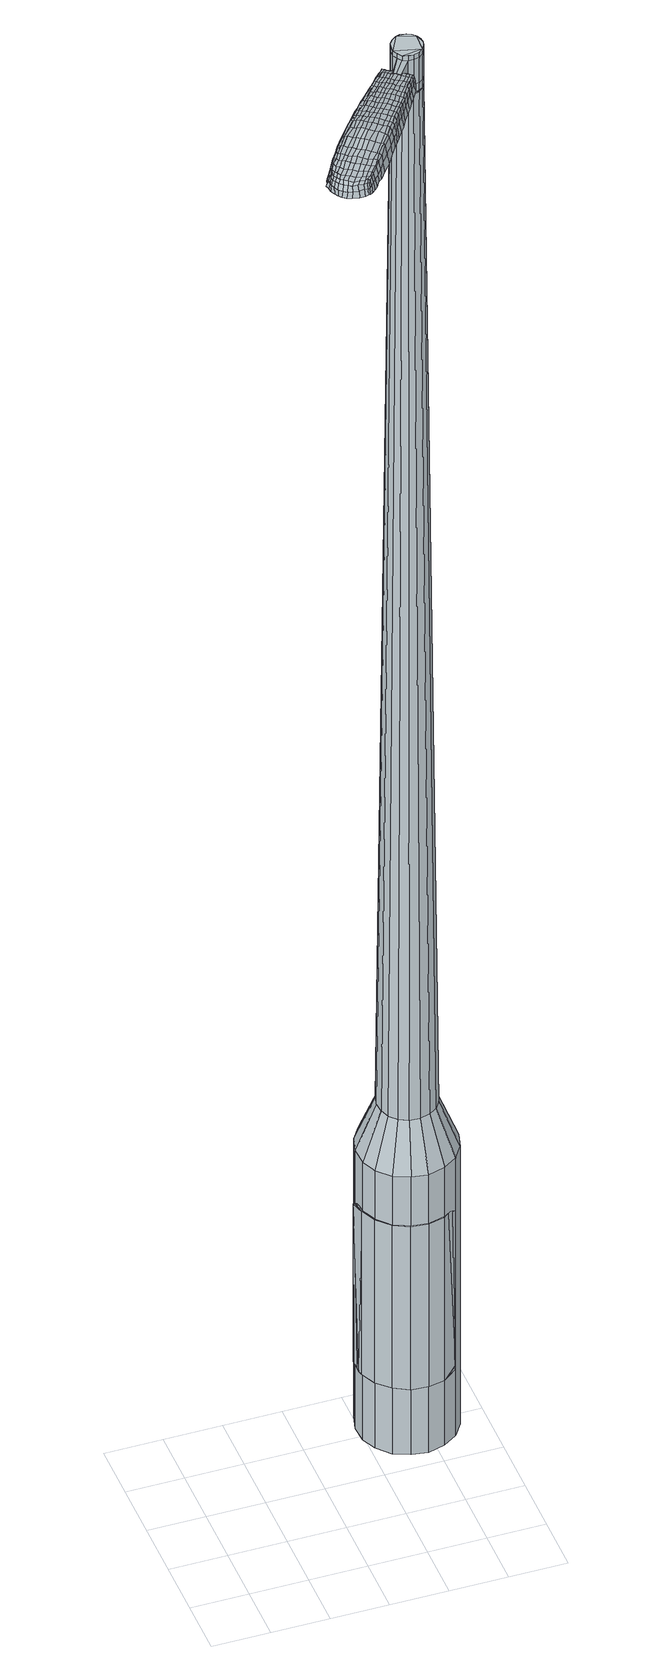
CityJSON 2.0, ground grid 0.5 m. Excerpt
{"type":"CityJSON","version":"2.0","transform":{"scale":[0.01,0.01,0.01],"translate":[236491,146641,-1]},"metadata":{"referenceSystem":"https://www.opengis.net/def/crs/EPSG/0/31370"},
"CityObjects":{
"object1":{"type":"GenericCityObject","attributes":{"cluster":621,"mean_distance_to_centroid":0.133,"new_centroid_x":236492.89,"new_centroid_y":146642.59,"mean_distance_to_camera":6.67,"H1":9.19,"H2":8.34,"Z_final":112.68,"cluster2":58,"proj_x":236488.33,"proj_y":146639.33,"id_line":33898,"bearing_l":324.46,"distance":5.6,"orientation":"right","G_obj":234.46},"geometry":[{"type":"MultiSurface","lod":"2","boundaries":[[[0,1,2,3]],[[1,4,5,2]],[[4,6,7,5]],[[6,8,9,7]],[[8,10,11,9]],[[10,12,13,11]],[[12,14,15,13]],[[14,16,17,15]],[[16,18,19,17]],[[18,20,21,19]],[[20,22,23,21]],[[22,24,25,23]],[[24,26,27,25]],[[26,28,29,27]],[[28,30,31,29]],[[30,32,33,31]],[[32,34,35,33]],[[34,0,3,35]],[[36,37,38,39]],[[38,40,41,42]],[[41,43,42]],[[42,44,45,46]],[[45,47,46]],[[46,48,49,50]],[[49,51,50]],[[42,46,50,38]],[[50,52,39,38]],[[53,36,39]],[[2,5,7,35]],[[7,9,11,15]],[[11,13,15]],[[15,17,19,23]],[[19,21,23]],[[23,25,27,31]],[[27,29,31]],[[15,23,31,7]],[[31,33,35,7]],[[3,2,35]],[[1,0,54,55]],[[0,34,56,54]],[[34,32,57,56]],[[32,30,58,57]],[[30,28,59,58]],[[28,26,60,59]],[[26,24,61,60]],[[24,22,62,61]],[[22,20,63,62]],[[20,18,64,63]],[[18,16,65,64]],[[16,14,66,65]],[[14,12,67,66]],[[12,10,68,67]],[[10,8,69,68]],[[8,6,70,69]],[[6,4,71,70]],[[4,1,55,71]],[[55,54,72,73]],[[54,56,74,72]],[[56,57,75,74]],[[57,58,76,75]],[[58,59,77,76]],[[59,60,78,77]],[[60,61,79,78]],[[61,62,80,79]],[[62,63,81,80]],[[63,64,82,81]],[[64,65,83,82]],[[65,66,84,83]],[[66,67,85,84]],[[67,68,86,85]],[[68,69,87,86]],[[69,70,88,87]],[[70,71,89,88]],[[71,55,73,89]],[[90,91,92,73]],[[93,94,91,90]],[[95,96,94,93]],[[97,98,96,95]],[[99,100,98,97]],[[78,101,100,99]],[[79,102,101,78]],[[80,103,102,79]],[[81,104,103,80]],[[82,105,104,81]],[[83,106,105,82]],[[107,108,106,83]],[[109,110,108,107]],[[86,111,110,109]],[[87,112,111,86]],[[88,113,112,87]],[[114,115,113,88]],[[73,92,115,114]],[[116,117,118,119]],[[120,116,119,121]],[[122,120,121,123]],[[124,122,123,125]],[[126,124,125,127]],[[128,126,127,129]],[[130,128,129,131]],[[132,130,131,133]],[[134,132,133,135]],[[136,134,135,137]],[[138,136,137,139]],[[140,138,139,141]],[[142,140,141,143]],[[144,142,143,145]],[[146,144,145,147]],[[148,146,147,149]],[[72,90,73]],[[72,74,93,90]],[[74,75,95,93]],[[75,76,97,95]],[[76,77,99,97]],[[77,78,99]],[[84,107,83]],[[84,85,109,107]],[[85,86,109]],[[89,114,88]],[[89,73,114]],[[150,92,91]],[[151,115,92]],[[151,113,115]],[[152,110,111]],[[152,153,108,110]],[[153,106,108]],[[154,100,101]],[[154,155,98,100]],[[155,156,96,98]],[[156,157,94,96]],[[157,150,91,94]],[[39,52,148,158]],[[92,150,159,149]],[[53,39,158,117]],[[150,157,118,159]],[[36,53,117,116]],[[157,156,119,118]],[[37,36,116,120]],[[156,155,121,119]],[[38,37,120,122]],[[155,154,123,121]],[[40,38,122,124]],[[154,101,125,123]],[[41,40,124,126]],[[101,102,127,125]],[[43,41,126,128]],[[102,103,129,127]],[[42,43,128,130]],[[103,104,131,129]],[[44,42,130,132]],[[104,105,133,131]],[[45,44,132,134]],[[105,106,135,133]],[[47,45,134,136]],[[106,153,137,135]],[[46,47,136,138]],[[153,152,139,137]],[[48,46,138,140]],[[152,111,141,139]],[[49,48,140,142]],[[111,112,143,141]],[[51,49,142,144]],[[112,113,145,143]],[[50,51,144,146]],[[113,151,147,145]],[[52,50,146,148]],[[151,92,149,147]],[[148,149,160,161]],[[149,159,162,160]],[[159,118,163,162]],[[118,117,164,163]],[[117,158,165,164]],[[158,148,161,165]],[[166,167,168,169]],[[170,166,169,171]],[[166,170,172,173]],[[167,166,173,174]],[[175,176,177,178]],[[179,175,178,180]],[[175,179,181,182]],[[176,175,182,183]],[[184,185,186,187]],[[188,184,187,189]],[[184,188,190,191]],[[185,184,191,192]],[[193,194,195,196]],[[197,193,196,198]],[[193,197,199,200]],[[194,193,200,201]],[[202,203,204,205]],[[206,202,205,207]],[[202,206,208,209]],[[203,202,209,210]],[[211,212,213,214]],[[215,211,214,216]],[[211,215,217,218]],[[212,211,218,219]],[[220,221,222,223]],[[212,220,223,213]],[[220,212,219,224]],[[221,220,224,225]],[[226,227,228,229]],[[221,226,229,222]],[[226,221,225,230]],[[227,226,230,231]],[[232,170,171,233]],[[227,232,233,228]],[[232,227,231,234]],[[170,232,234,172]],[[235,236,237,238]],[[239,235,238,240]],[[235,239,241,242]],[[236,235,242,243]],[[244,245,246,247]],[[236,244,247,237]],[[244,236,243,248]],[[245,244,248,249]],[[250,251,252,253]],[[245,250,253,246]],[[250,245,249,254]],[[251,250,254,255]],[[256,257,258,259]],[[251,256,259,252]],[[256,251,255,260]],[[257,256,260,261]],[[262,167,174,263]],[[257,262,263,258]],[[262,257,261,264]],[[167,262,264,168]],[[265,266,267,268]],[[269,265,268,270]],[[265,269,271,272]],[[266,265,272,273]],[[274,275,276,277]],[[266,274,277,267]],[[274,266,273,278]],[[275,274,278,279]],[[280,281,282,283]],[[275,280,283,276]],[[280,275,279,284]],[[281,280,284,285]],[[286,179,180,287]],[[281,286,287,282]],[[286,281,285,288]],[[179,286,288,181]],[[289,290,291,292]],[[293,289,292,294]],[[289,293,295,296]],[[290,289,296,297]],[[298,299,300,301]],[[290,298,301,291]],[[298,290,297,302]],[[299,298,302,303]],[[304,305,306,307]],[[299,304,307,300]],[[304,299,303,308]],[[305,304,308,309]],[[310,311,312,313]],[[305,310,313,306]],[[310,305,309,314]],[[311,310,314,315]],[[316,176,183,317]],[[311,316,317,312]],[[316,311,315,318]],[[176,316,318,177]],[[319,205,204,320]],[[321,319,320,322]],[[319,321,323,324]],[[205,319,324,207]],[[325,321,322,326]],[[327,325,326,328]],[[325,327,329,330]],[[321,325,330,323]],[[331,327,328,332]],[[333,331,332,334]],[[331,333,335,336]],[[327,331,336,329]],[[337,333,334,338]],[[339,337,338,340]],[[337,339,341,342]],[[333,337,342,335]],[[343,339,340,344]],[[194,343,344,195]],[[343,194,201,345]],[[339,343,345,341]],[[346,347,192,191]],[[348,346,191,190]],[[346,348,349,350]],[[347,346,350,351]],[[352,353,351,350]],[[354,352,350,349]],[[352,354,355,356]],[[353,352,356,357]],[[358,359,357,356]],[[360,358,356,355]],[[358,360,361,362]],[[359,358,362,363]],[[364,365,363,362]],[[366,364,362,361]],[[364,366,199,197]],[[365,364,197,198]],[[367,368,369,370]],[[269,367,370,271]],[[367,269,270,371]],[[368,367,371,372]],[[373,188,189,374]],[[368,373,374,369]],[[373,368,372,375]],[[188,373,375,190]],[[376,377,378,379]],[[215,376,379,217]],[[376,215,216,380]],[[377,376,380,381]],[[382,383,384,385]],[[377,382,385,378]],[[382,377,381,386]],[[383,382,386,387]],[[388,185,192,389]],[[383,388,389,384]],[[388,383,387,390]],[[185,388,390,186]],[[391,392,393,394]],[[173,391,394,174]],[[391,173,172,395]],[[392,391,395,396]],[[397,398,399,400]],[[392,397,400,393]],[[397,392,396,401]],[[398,397,401,402]],[[403,196,195,404]],[[398,403,404,399]],[[403,398,402,405]],[[196,403,405,198]],[[406,407,408,409]],[[178,406,409,180]],[[406,178,177,410]],[[407,406,410,411]],[[412,200,199,413]],[[407,412,413,408]],[[412,407,411,414]],[[200,412,414,201]],[[415,416,417,418]],[[293,415,418,295]],[[415,293,294,419]],[[416,415,419,420]],[[421,206,207,422]],[[416,421,422,417]],[[421,416,420,423]],[[206,421,423,208]],[[424,425,426,427]],[[239,424,427,241]],[[424,239,240,428]],[[425,424,428,429]],[[430,431,432,433]],[[425,430,433,426]],[[430,425,429,434]],[[431,430,434,435]],[[436,203,210,437]],[[431,436,437,432]],[[436,431,435,438]],[[203,436,438,204]],[[439,440,429,428]],[[238,439,428,240]],[[439,238,237,441]],[[440,439,441,442]],[[443,444,435,434]],[[440,443,434,429]],[[443,440,442,445]],[[444,443,445,446]],[[447,320,204,438]],[[444,447,438,435]],[[447,444,446,448]],[[320,447,448,322]],[[449,450,451,452]],[[296,449,452,297]],[[449,296,295,418]],[[450,449,418,417]],[[453,324,323,454]],[[450,453,454,451]],[[453,450,417,422]],[[324,453,422,207]],[[455,456,442,441]],[[247,455,441,237]],[[455,247,246,457]],[[456,455,457,458]],[[459,460,446,445]],[[456,459,445,442]],[[459,456,458,461]],[[460,459,461,462]],[[463,326,322,448]],[[460,463,448,446]],[[463,460,462,464]],[[326,463,464,328]],[[465,466,467,468]],[[302,465,468,303]],[[465,302,297,452]],[[466,465,452,451]],[[469,330,329,470]],[[466,469,470,467]],[[469,466,451,454]],[[330,469,454,323]],[[471,472,458,457]],[[253,471,457,246]],[[471,253,252,473]],[[472,471,473,474]],[[475,476,462,461]],[[472,475,461,458]],[[475,472,474,477]],[[476,475,477,478]],[[479,332,328,464]],[[476,479,464,462]],[[479,476,478,480]],[[332,479,480,334]],[[481,482,483,484]],[[308,481,484,309]],[[481,308,303,468]],[[482,481,468,467]],[[485,336,335,486]],[[482,485,486,483]],[[485,482,467,470]],[[336,485,470,329]],[[487,488,474,473]],[[259,487,473,252]],[[487,259,258,489]],[[488,487,489,490]],[[491,492,478,477]],[[488,491,477,474]],[[491,488,490,493]],[[492,491,493,494]],[[495,338,334,480]],[[492,495,480,478]],[[495,492,494,496]],[[338,495,496,340]],[[497,498,499,500]],[[314,497,500,315]],[[497,314,309,484]],[[498,497,484,483]],[[501,342,341,502]],[[498,501,502,499]],[[501,498,483,486]],[[342,501,486,335]],[[503,504,490,489]],[[263,503,489,258]],[[503,263,174,394]],[[504,503,394,393]],[[505,506,494,493]],[[504,505,493,490]],[[505,504,393,400]],[[506,505,400,399]],[[507,344,340,496]],[[506,507,496,494]],[[507,506,399,404]],[[344,507,404,195]],[[508,509,411,410]],[[318,508,410,177]],[[508,318,315,500]],[[509,508,500,499]],[[510,345,201,414]],[[509,510,414,411]],[[510,509,499,502]],[[345,510,502,341]],[[511,512,372,371]],[[268,511,371,270]],[[511,268,267,513]],[[512,511,513,514]],[[515,348,190,375]],[[512,515,375,372]],[[515,512,514,516]],[[348,515,516,349]],[[517,518,519,520]],[[218,517,520,219]],[[517,218,217,379]],[[518,517,379,378]],[[521,522,523,524]],[[518,521,524,519]],[[521,518,378,385]],[[522,521,385,384]],[[525,347,351,526]],[[522,525,526,523]],[[525,522,384,389]],[[347,525,389,192]],[[527,528,514,513]],[[277,527,513,267]],[[527,277,276,529]],[[528,527,529,530]],[[531,354,349,516]],[[528,531,516,514]],[[531,528,530,532]],[[354,531,532,355]],[[533,534,535,536]],[[224,533,536,225]],[[533,224,219,520]],[[534,533,520,519]],[[537,538,539,540]],[[534,537,540,535]],[[537,534,519,524]],[[538,537,524,523]],[[541,353,357,542]],[[538,541,542,539]],[[541,538,523,526]],[[353,541,526,351]],[[543,544,530,529]],[[283,543,529,276]],[[543,283,282,545]],[[544,543,545,546]],[[547,360,355,532]],[[544,547,532,530]],[[547,544,546,548]],[[360,547,548,361]],[[549,550,551,552]],[[230,549,552,231]],[[549,230,225,536]],[[550,549,536,535]],[[553,554,555,556]],[[550,553,556,551]],[[553,550,535,540]],[[554,553,540,539]],[[557,359,363,558]],[[554,557,558,555]],[[557,554,539,542]],[[359,557,542,357]],[[559,560,546,545]],[[287,559,545,282]],[[559,287,180,409]],[[560,559,409,408]],[[561,366,361,548]],[[560,561,548,546]],[[561,560,408,413]],[[366,561,413,199]],[[562,563,396,395]],[[234,562,395,172]],[[562,234,231,552]],[[563,562,552,551]],[[564,565,402,401]],[[563,564,401,396]],[[564,563,551,556]],[[565,564,556,555]],[[566,365,198,405]],[[565,566,405,402]],[[566,565,555,558]],[[365,566,558,363]],[[567,568,569,570]],[[570,569,571,572]],[[573,571,569,574]],[[574,569,568,575]],[[576,577,578,579]],[[579,578,580,581]],[[582,580,578,583]],[[583,578,577,584]],[[585,586,587,588]],[[588,587,589,590]],[[591,589,587,592]],[[592,587,586,593]],[[594,595,596,597]],[[597,596,598,599]],[[600,598,596,601]],[[601,596,595,602]],[[603,604,605,606]],[[606,605,607,608]],[[609,607,605,610]],[[610,605,604,611]],[[612,613,614,615]],[[615,614,616,617]],[[618,616,614,619]],[[619,614,613,620]],[[621,622,623,624]],[[624,623,613,612]],[[620,613,623,625]],[[625,623,622,626]],[[627,628,629,630]],[[630,629,622,621]],[[626,622,629,631]],[[631,629,628,632]],[[572,571,633,634]],[[634,633,628,627]],[[632,628,633,635]],[[635,633,571,573]],[[636,637,638,639]],[[639,638,640,641]],[[642,640,638,643]],[[643,638,637,644]],[[645,646,647,648]],[[648,647,637,636]],[[644,637,647,649]],[[649,647,646,650]],[[651,652,653,654]],[[654,653,646,645]],[[650,646,653,655]],[[655,653,652,656]],[[657,658,659,660]],[[660,659,652,651]],[[656,652,659,661]],[[661,659,658,662]],[[575,568,663,664]],[[664,663,658,657]],[[662,658,663,665]],[[665,663,568,567]],[[666,667,668,669]],[[669,668,670,671]],[[672,670,668,673]],[[673,668,667,674]],[[675,676,677,678]],[[678,677,667,666]],[[674,667,677,679]],[[679,677,676,680]],[[681,682,683,684]],[[684,683,676,675]],[[680,676,683,685]],[[685,683,682,686]],[[581,580,687,688]],[[688,687,682,681]],[[686,682,687,689]],[[689,687,580,582]],[[690,691,692,693]],[[693,692,694,695]],[[696,694,692,697]],[[697,692,691,698]],[[699,700,701,702]],[[702,701,691,690]],[[698,691,701,703]],[[703,701,700,704]],[[705,706,707,708]],[[708,707,700,699]],[[704,700,707,709]],[[709,707,706,710]],[[711,712,713,714]],[[714,713,706,705]],[[710,706,713,715]],[[715,713,712,716]],[[584,577,717,718]],[[718,717,712,711]],[[716,712,717,719]],[[719,717,577,576]],[[603,606,720,721]],[[721,720,722,723]],[[724,722,720,164]],[[164,720,606,608]],[[723,722,725,726]],[[726,725,727,728]],[[729,727,725,730]],[[730,725,722,724]],[[728,727,731,732]],[[732,731,733,734]],[[735,733,731,736]],[[736,731,727,729]],[[734,733,737,738]],[[738,737,739,740]],[[741,739,737,742]],[[742,737,733,735]],[[740,739,743,744]],[[744,743,595,594]],[[602,595,743,745]],[[745,743,739,741]],[[593,746,747,592]],[[592,747,748,591]],[[749,748,747,750]],[[750,747,746,751]],[[751,752,753,750]],[[750,753,754,749]],[[755,754,753,756]],[[756,753,752,757]],[[757,758,759,756]],[[756,759,760,755]],[[761,760,759,762]],[[762,759,758,763]],[[763,764,765,762]],[[762,765,766,761]],[[600,766,765,598]],[[598,765,764,599]],[[767,768,769,770]],[[770,769,670,672]],[[671,670,769,771]],[[771,769,768,772]],[[590,589,773,774]],[[774,773,768,767]],[[772,768,773,775]],[[775,773,589,591]],[[776,777,778,779]],[[779,778,616,618]],[[617,616,778,780]],[[780,778,777,781]],[[782,783,784,785]],[[785,784,777,776]],[[781,777,784,786]],[[786,784,783,787]],[[593,586,788,789]],[[789,788,783,782]],[[787,783,788,790]],[[790,788,586,585]],[[791,792,793,794]],[[794,793,574,575]],[[573,574,793,795]],[[795,793,792,796]],[[797,798,799,800]],[[800,799,792,791]],[[796,792,799,801]],[[801,799,798,802]],[[594,597,803,804]],[[804,803,798,797]],[[802,798,803,805]],[[805,803,597,599]],[[806,807,808,809]],[[809,808,579,581]],[[576,579,808,810]],[[810,808,807,811]],[[600,601,812,813]],[[813,812,807,806]],[[811,807,812,814]],[[814,812,601,602]],[[815,816,694,817]],[[817,694,696]],[[695,694,818]],[[818,694,816,819]],[[608,607,820,821]],[[821,820,816,815]],[[819,816,820,822]],[[822,820,607,609]],[[823,824,825,826]],[[826,825,640,642]],[[641,640,825,827]],[[827,825,824,828]],[[829,830,831,832]],[[832,831,824,823]],[[828,824,831,833]],[[833,831,830,834]],[[611,604,835,836]],[[836,835,830,829]],[[834,830,835,837]],[[837,835,604,603]],[[828,838,839,827]],[[827,839,639,641]],[[636,639,839,840]],[[840,839,838,841]],[[834,842,843,833]],[[833,843,838,828]],[[841,838,843,844]],[[844,843,842,845]],[[603,721,846,837]],[[837,846,842,834]],[[845,842,846,847]],[[847,846,721,723]],[[848,849,850,851]],[[851,850,697,698]],[[696,697,850,817]],[[817,850,849,815]],[[724,164,852,853]],[[853,852,849,848]],[[815,849,852,821]],[[821,852,164,608]],[[841,854,840]],[[840,854,648,636]],[[645,648,854,855]],[[855,854,856]],[[845,857,858,844]],[[844,858,854,841]],[[856,854,858,859]],[[859,858,857,860]],[[723,726,861,847]],[[847,861,857,845]],[[860,857,861,862]],[[862,861,726,728]],[[863,864,865]],[[865,864,703,704]],[[698,703,864,851]],[[851,864,863,848]],[[729,730,866,867]],[[867,866,863,865]],[[848,863,866,853]],[[853,866,730,724]],[[856,868,869,855]],[[855,869,654,645]],[[651,654,869,870]],[[870,869,868,871]],[[860,872,873,859]],[[859,873,868,856]],[[871,868,873,874]],[[874,873,872,875]],[[728,732,876,862]],[[862,876,872,860]],[[875,872,876,877]],[[877,876,732,734]],[[878,879,880,881]],[[881,880,709,710]],[[704,709,880,865]],[[880,879,865]],[[735,736,882,883]],[[883,882,879,878]],[[865,879,882,867]],[[867,882,736,729]],[[871,884,885,870]],[[870,885,660,651]],[[657,660,885,886]],[[886,885,884,887]],[[875,888,889,874]],[[874,889,884,871]],[[887,884,889,890]],[[890,889,888,891]],[[734,738,892,877]],[[877,892,888,875]],[[891,888,892,893]],[[893,892,738,740]],[[894,895,896,897]],[[897,896,715,716]],[[710,715,896,881]],[[881,896,895,878]],[[741,742,898,899]],[[899,898,895,894]],[[878,895,898,883]],[[883,898,742,735]],[[887,900,901,886]],[[886,901,664,657]],[[575,664,901,794]],[[794,901,900,791]],[[891,902,903,890]],[[890,903,900,887]],[[791,900,903,800]],[[800,903,902,797]],[[740,744,904,893]],[[893,904,902,891]],[[797,902,904,804]],[[804,904,744,594]],[[811,905,906,810]],[[810,906,719,576]],[[716,719,906,897]],[[897,906,905,894]],[[602,745,907,814]],[[814,907,905,811]],[[894,905,907,899]],[[899,907,745,741]],[[772,908,909,771]],[[771,909,669,671]],[[666,669,909,910]],[[910,909,908,911]],[[591,748,912,775]],[[775,912,908,772]],[[911,908,912,913]],[[913,912,748,749]],[[914,915,916,917]],[[917,916,619,620]],[[618,619,916,779]],[[779,916,915,776]],[[918,919,920,921]],[[921,920,915,914]],[[776,915,920,785]],[[785,920,919,782]],[[751,746,922,923]],[[923,922,919,918]],[[782,919,922,789]],[[789,922,746,593]],[[911,924,925,910]],[[910,925,678,666]],[[675,678,925,926]],[[926,925,924,927]],[[749,754,928,913]],[[913,928,924,911]],[[927,924,928,929]],[[929,928,754,755]],[[930,931,932,933]],[[933,932,625,626]],[[620,625,932,917]],[[917,932,931,914]],[[934,935,936,937]],[[937,936,931,930]],[[914,931,936,921]],[[921,936,935,918]],[[757,752,938,939]],[[939,938,935,934]],[[918,935,938,923]],[[923,938,752,751]],[[927,940,941,926]],[[926,941,684,675]],[[681,684,941,942]],[[942,941,940,943]],[[755,760,944,929]],[[929,944,940,927]],[[943,940,944,945]],[[945,944,760,761]],[[946,947,948,949]],[[949,948,631,632]],[[626,631,948,933]],[[933,948,947,930]],[[950,951,952,953]],[[953,952,947,946]],[[930,947,952,937]],[[937,952,951,934]],[[763,758,954,955]],[[955,954,951,950]],[[934,951,954,939]],[[939,954,758,757]],[[943,956,957,942]],[[942,957,688,681]],[[581,688,957,809]],[[809,957,956,806]],[[761,766,958,945]],[[945,958,956,943]],[[806,956,958,813]],[[813,958,766,600]],[[796,959,960,795]],[[795,960,635,573]],[[632,635,960,949]],[[949,960,959,946]],[[802,961,962,801]],[[801,962,959,796]],[[946,959,962,953]],[[953,962,961,950]],[[599,764,963,805]],[[805,963,961,802]],[[950,961,963,955]],[[955,963,764,763]],[[567,570,169,168]],[[570,572,171,169]],[[582,583,182,181]],[[583,584,183,182]],[[585,588,187,186]],[[588,590,189,187]],[[609,610,209,208]],[[610,611,210,209]],[[612,615,214,213]],[[615,617,216,214]],[[621,624,223,222]],[[624,612,213,223]],[[627,630,229,228]],[[630,621,222,229]],[[572,634,233,171]],[[634,627,228,233]],[[642,643,242,241]],[[643,644,243,242]],[[644,649,248,243]],[[649,650,249,248]],[[650,655,254,249]],[[655,656,255,254]],[[656,661,260,255]],[[661,662,261,260]],[[662,665,264,261]],[[665,567,168,264]],[[672,673,272,271]],[[673,674,273,272]],[[674,679,278,273]],[[679,680,279,278]],[[680,685,284,279]],[[685,686,285,284]],[[686,689,288,285]],[[689,582,181,288]],[[690,693,292,291]],[[693,695,294,292]],[[699,702,301,300]],[[702,690,291,301]],[[705,708,307,306]],[[708,699,300,307]],[[711,714,313,312]],[[714,705,306,313]],[[584,718,317,183]],[[718,711,312,317]],[[767,770,370,369]],[[770,672,271,370]],[[590,774,374,189]],[[774,767,369,374]],[[617,780,380,216]],[[780,781,381,380]],[[781,786,386,381]],[[786,787,387,386]],[[787,790,390,387]],[[790,585,186,390]],[[695,818,419,294]],[[818,819,420,419]],[[819,822,423,420]],[[822,609,208,423]],[[823,826,427,426]],[[826,642,241,427]],[[829,832,433,432]],[[832,823,426,433]],[[611,836,437,210]],[[836,829,432,437]],[[964,965,966,967]],[[968,969,967,966]],[[970,971,972,973]],[[974,975,976,977]],[[965,978,979,966]],[[980,968,966,979]],[[981,970,973,982]],[[983,984,975,974]],[[978,985,986,979]],[[986,987,980,979]],[[988,981,982,989]],[[990,984,983,991]],[[985,992,993,986]],[[993,994,987,986]],[[995,988,989,996]],[[997,990,991,998]],[[999,1000,1001,1002]],[[1003,1004,1000,999]],[[1003,1005,1006,1004]],[[1005,1007,1008,1006]],[[1009,1010,1011,1012]],[[1013,1014,1010,1009]],[[1015,1016,1014,1013]],[[1017,1018,1016,1015]],[[1012,1001,1000,1009]],[[1009,1000,1004,1013]],[[1004,1006,1015,1013]],[[1006,1008,1017,1015]],[[973,972,969,968]],[[982,973,968,980]],[[987,989,982,980]],[[994,996,989,987]],[[974,977,971,970]],[[983,974,970,981]],[[991,983,981,988]],[[998,991,988,995]],[[975,999,1002,976]],[[984,1003,999,975]],[[1005,1003,984,990]],[[1007,1005,990,997]],[[1019,1020,1021,1022]],[[1021,1023,1024,1025]],[[1021,1025,1026,1027]],[[1021,1027,1022]],[[1028,1019,1022,1029]],[[1030,1029,1022,1031]],[[1032,1031,1022]],[[1033,1021,1020,1034]],[[1035,1033,1034,1036]],[[1037,1035,1036,1038]],[[1039,1037,1038,1040]],[[1041,1039,1040,1042]],[[1042,1043,1044,1045]],[[1042,1045,1046,1047]],[[1042,1047,1048,1049]],[[1048,1050,1051,1052]],[[1048,1052,1053,1054]],[[1048,1054,1049]],[[1042,1049,1041]],[[1055,1056,1020,1019]],[[1057,1058,1023,1021]],[[1059,1060,1032,1022]],[[1056,1061,1034,1020]],[[1062,1057,1021,1033]],[[1061,1063,1036,1034]],[[1064,1062,1033,1035]],[[1063,1065,1038,1036]],[[1066,1064,1035,1037]],[[1065,1067,1040,1038]],[[1068,1066,1037,1039]],[[1067,1069,1042,1040]],[[1070,1068,1039,1041]],[[1069,1071,1043,1042]],[[1072,1073,1050,1048]],[[1074,1070,1041,1049]],[[1044,1043,1071,1075]],[[1045,1044,1075,1076]],[[1046,1045,1076,1077]],[[1047,1046,1077,1078]],[[1048,1047,1078,1072]],[[1079,1055,1019,1028]],[[1080,1079,1028,1029]],[[1081,1080,1029,1030]],[[1082,1081,1030,1031]],[[1060,1082,1031,1032]],[[1024,1023,1058,1083]],[[1051,1050,1073,1084]],[[1025,1024,1083,1085]],[[1026,1025,1085,1086]],[[1027,1026,1086,1087]],[[1022,1027,1087,1059]],[[1052,1051,1084,1088]],[[1053,1052,1088,1089]],[[1054,1053,1089,1090]],[[1049,1054,1090,1074]]]}]}
},
"vertices":[
[164,122,384],[154,133,384],[154,133,96],[164,122,96],[148,146,384],[148,146,96],[147,161,384],[147,161,96],[151,175,384],[151,175,96],[159,187,384],[159,187,96],[172,195,384],[172,195,96],[186,199,384],[186,199,96],[200,197,384],[200,197,96],[214,191,384],[214,191,96],[224,180,384],[224,180,96],[230,167,384],[230,167,96],[231,152,384],[231,152,96],[227,138,384],[227,138,96],[219,126,384],[219,126,96],[207,118,384],[207,118,96],[192,114,384],[192,114,96],[178,116,384],[178,116,96],[190,143,1524],[195,144,1524],[199,147,1524],[181,145,1524],[201,151,1524],[202,155,1524],[200,164,1524],[202,160,1524],[197,167,1524],[193,169,1524],[184,169,1524],[188,170,1524],[180,166,1524],[177,162,1524],[176,153,1524],[176,158,1524],[178,149,1524],[185,143,1524],[174,136,429],[168,142,429],[182,132,429],[191,131,429],[200,134,429],[207,138,429],[212,146,429],[214,154,429],[213,163,429],[210,171,429],[204,177,429],[196,181,429],[187,182,429],[179,179,429],[171,174,429],[166,167,429],[164,159,429],[165,150,429],[181,145,1483],[178,149,1483],[185,143,1483],[190,143,1483],[195,144,1483],[199,147,1483],[201,151,1483],[202,155,1483],[202,160,1483],[200,164,1483],[197,167,1483],[193,169,1483],[188,170,1483],[184,169,1483],[180,166,1483],[177,162,1483],[176,158,1483],[176,153,1483],[182,146,1483],[182,146,1485],[178,149,1485],[186,144,1483],[186,144,1485],[190,144,1483],[190,144,1485],[194,145,1483],[194,145,1485],[198,147,1483],[198,147,1485],[201,151,1485],[202,155,1485],[202,160,1485],[200,164,1485],[197,167,1485],[193,169,1485],[188,169,1483],[188,169,1485],[184,168,1483],[184,168,1485],[180,166,1485],[177,162,1485],[176,158,1485],[177,153,1483],[177,153,1485],[190,143,1519],[185,143,1519],[185,143,1493],[190,143,1493],[195,144,1519],[195,144,1493],[199,147,1519],[199,147,1493],[201,151,1519],[201,151,1493],[202,155,1519],[202,155,1493],[202,160,1519],[202,160,1493],[200,164,1519],[200,164,1493],[197,167,1519],[197,167,1493],[193,169,1519],[193,169,1493],[188,170,1519],[188,170,1493],[184,169,1519],[184,169,1493],[180,166,1519],[180,166,1493],[177,162,1519],[177,162,1493],[176,158,1519],[176,158,1493],[176,153,1519],[176,153,1493],[178,149,1519],[178,149,1493],[181,145,1485],[176,153,1485],[184,169,1485],[188,170,1485],[199,147,1485],[195,144,1485],[190,143,1485],[185,143,1485],[181,145,1519],[181,145,1493],[168,132,1513],[168,132,1518],[170,130,1513],[173,128,1513],[173,128,1518],[170,130,1518],[111,81,1519],[116,87,1518],[114,87,1509],[109,81,1510],[106,75,1519],[104,74,1510],[108,74,1526],[113,81,1525],[118,87,1525],[143,59,1519],[147,65,1518],[146,66,1525],[142,60,1525],[138,52,1519],[137,53,1526],[138,50,1510],[143,57,1510],[147,63,1509],[86,9,1519],[83,11,1519],[82,11,1513],[85,9,1513],[90,8,1519],[89,7,1513],[90,9,1524],[87,11,1524],[84,13,1524],[129,70,1530],[133,76,1529],[130,78,1529],[126,72,1530],[123,62,1531],[121,64,1531],[127,60,1530],[132,67,1530],[136,74,1529],[175,135,1512],[173,137,1512],[173,136,1517],[175,134,1517],[178,134,1512],[177,133,1517],[178,133,1506],[175,135,1506],[173,136,1506],[78,32,1519],[80,35,1519],[78,35,1512],[77,32,1512],[77,30,1518],[76,30,1512],[78,30,1522],[79,32,1523],[81,35,1524],[82,39,1519],[85,44,1519],[83,44,1512],[80,39,1512],[83,39,1524],[86,44,1525],[88,49,1519],[93,56,1519],[91,56,1511],[86,49,1511],[90,49,1526],[94,56,1526],[99,65,1519],[97,65,1510],[101,65,1526],[158,139,1513],[153,133,1513],[154,133,1518],[159,139,1517],[162,143,1512],[162,142,1516],[160,143,1506],[156,139,1507],[151,133,1507],[148,127,1514],[143,121,1515],[145,121,1520],[150,127,1519],[147,127,1507],[142,121,1507],[139,116,1515],[134,110,1516],[136,110,1522],[140,115,1521],[137,115,1508],[132,110,1508],[129,104,1517],[125,98,1517],[127,98,1524],[131,104,1523],[128,104,1508],[123,98,1509],[120,93,1518],[122,93,1524],[118,92,1509],[107,11,1519],[109,13,1519],[108,14,1524],[106,12,1523],[105,9,1518],[105,10,1522],[105,8,1512],[107,9,1512],[110,12,1512],[112,17,1519],[116,21,1519],[115,23,1525],[111,18,1524],[113,15,1512],[116,20,1512],[120,26,1519],[124,33,1519],[124,34,1526],[119,28,1526],[120,24,1511],[125,31,1511],[131,42,1519],[130,44,1526],[132,40,1510],[182,121,1513],[178,115,1513],[179,113,1507],[183,120,1507],[185,126,1512],[185,125,1506],[184,126,1516],[182,122,1517],[178,116,1518],[174,108,1514],[170,102,1515],[171,100,1507],[175,107,1507],[174,110,1519],[170,103,1520],[166,96,1515],[162,89,1516],[163,88,1508],[167,94,1508],[166,97,1521],[162,91,1522],[158,83,1517],[154,77,1517],[155,75,1509],[159,81,1508],[158,85,1523],[154,79,1524],[150,71,1518],[151,69,1509],[150,72,1524],[172,130,1519],[170,132,1519],[167,124,1520],[165,126,1520],[170,122,1520],[174,128,1519],[163,118,1522],[161,119,1522],[159,112,1523],[156,113,1523],[161,110,1523],[165,116,1521],[154,106,1524],[152,107,1524],[150,100,1525],[148,101,1525],[153,98,1525],[157,104,1524],[146,94,1526],[143,95,1526],[142,88,1527],[139,89,1527],[144,86,1527],[149,92,1526],[137,82,1528],[135,83,1528],[140,80,1528],[88,13,1527],[85,15,1527],[92,11,1526],[95,15,1527],[91,17,1528],[88,19,1528],[95,22,1529],[92,24,1529],[99,20,1528],[103,26,1530],[99,28,1530],[96,30,1530],[103,34,1531],[100,36,1531],[107,32,1530],[112,39,1531],[109,41,1531],[106,43,1531],[116,52,1531],[113,54,1531],[119,50,1531],[103,8,1518],[100,8,1519],[100,6,1513],[103,7,1513],[103,10,1523],[100,9,1523],[95,7,1519],[95,6,1513],[95,9,1524],[77,28,1518],[77,25,1518],[78,26,1523],[78,28,1523],[75,28,1513],[76,25,1513],[77,21,1519],[78,18,1519],[79,19,1524],[78,22,1523],[76,21,1513],[78,17,1513],[80,14,1519],[81,16,1524],[80,14,1513],[115,81,1528],[116,79,1528],[121,85,1528],[119,86,1527],[109,74,1528],[111,72,1529],[118,78,1529],[121,76,1530],[125,81,1529],[123,83,1528],[113,70,1529],[115,68,1530],[123,74,1530],[128,79,1529],[118,66,1531],[141,62,1528],[139,63,1529],[134,55,1529],[136,54,1528],[145,68,1527],[143,69,1528],[136,65,1529],[130,58,1530],[140,71,1528],[185,128,1512],[184,130,1512],[182,129,1517],[184,128,1517],[185,127,1506],[184,128,1506],[181,131,1512],[180,131,1517],[181,130,1506],[164,144,1512],[165,143,1512],[164,143,1506],[162,144,1506],[163,143,1517],[165,142,1517],[167,142,1512],[169,140,1512],[168,140,1506],[166,141,1506],[166,140,1517],[169,139,1517],[171,139,1512],[170,138,1506],[171,137,1517],[160,138,1519],[161,137,1519],[156,132,1520],[157,131,1520],[163,136,1519],[165,135,1519],[159,130,1520],[161,129,1520],[167,133,1519],[163,127,1520],[181,123,1519],[179,124,1519],[175,118,1520],[177,117,1520],[177,126,1519],[173,120,1520],[151,127,1521],[152,126,1521],[146,121,1522],[148,120,1522],[154,124,1521],[156,123,1521],[150,118,1522],[152,117,1523],[159,121,1522],[154,115,1523],[173,111,1521],[171,112,1521],[167,106,1522],[169,105,1522],[168,114,1521],[164,108,1522],[142,115,1523],[143,114,1523],[137,109,1524],[139,108,1524],[145,112,1523],[147,111,1524],[141,107,1525],[143,105,1525],[150,109,1524],[145,103,1525],[165,98,1523],[163,100,1523],[159,93,1524],[161,92,1524],[160,102,1524],[156,95,1525],[133,103,1525],[134,102,1525],[128,98,1526],[130,96,1526],[136,101,1526],[139,99,1526],[132,95,1527],[134,93,1527],[141,97,1526],[137,91,1527],[157,86,1525],[155,87,1525],[151,81,1526],[153,80,1526],[152,89,1526],[148,83,1527],[124,92,1527],[125,91,1527],[127,89,1527],[130,87,1528],[132,85,1528],[149,74,1527],[147,75,1527],[144,77,1528],[104,12,1525],[102,11,1525],[107,14,1526],[104,14,1526],[97,11,1526],[100,14,1527],[80,30,1525],[80,28,1525],[81,31,1526],[81,33,1525],[80,25,1525],[81,21,1526],[83,25,1527],[82,28,1526],[83,18,1526],[85,22,1527],[110,18,1526],[107,18,1527],[114,23,1527],[111,23,1528],[103,19,1528],[107,24,1529],[84,38,1526],[84,36,1527],[88,41,1528],[87,43,1527],[85,33,1527],[87,30,1528],[91,35,1529],[89,38,1528],[89,27,1528],[93,33,1530],[118,28,1528],[115,29,1529],[122,35,1528],[120,35,1529],[111,30,1529],[116,37,1530],[91,48,1528],[91,46,1528],[96,53,1529],[95,55,1528],[93,44,1529],[95,41,1530],[100,48,1530],[98,51,1530],[97,38,1530],[103,46,1531],[129,44,1529],[127,45,1529],[123,47,1530],[102,64,1528],[103,63,1529],[105,61,1530],[108,58,1530],[110,56,1531],[115,86,1509],[117,86,1518],[113,80,1518],[111,80,1509],[108,73,1519],[106,73,1510],[110,73,1525],[115,80,1525],[119,86,1525],[144,67,1525],[145,66,1518],[141,60,1518],[140,61,1525],[136,53,1519],[136,54,1525],[137,51,1510],[141,58,1509],[145,64,1509],[84,12,1513],[84,13,1519],[87,11,1519],[86,10,1513],[90,10,1519],[90,9,1513],[91,11,1524],[88,12,1524],[85,14,1524],[130,77,1528],[133,75,1528],[128,69,1529],[126,71,1529],[123,62,1529],[121,64,1529],[126,60,1529],[131,67,1529],[135,73,1528],[172,134,1516],[172,135,1512],[174,134,1512],[174,133,1516],[177,132,1512],[176,131,1516],[176,131,1506],[174,133,1506],[171,134,1506],[80,34,1512],[81,34,1519],[80,32,1518],[78,32,1512],[79,30,1518],[78,30,1512],[80,30,1522],[81,31,1523],[83,34,1523],[85,43,1512],[87,43,1519],[84,39,1519],[82,38,1512],[85,38,1524],[88,43,1525],[92,55,1511],[94,55,1519],[90,48,1519],[88,48,1511],[91,48,1525],[96,55,1526],[101,64,1519],[99,64,1510],[103,64,1526],[156,132,1518],[154,132,1513],[159,138,1513],[160,137,1517],[163,141,1512],[163,140,1515],[161,141,1506],[158,137,1506],[153,132,1507],[146,120,1520],[145,120,1514],[150,126,1514],[151,126,1519],[148,126,1507],[143,120,1507],[137,108,1522],[136,108,1516],[140,114,1515],[142,114,1521],[138,114,1508],[134,108,1508],[128,97,1523],[126,97,1517],[131,103,1516],[133,103,1522],[129,103,1508],[124,97,1508],[122,91,1517],[124,91,1524],[120,91,1509],[107,16,1523],[108,15,1519],[105,12,1518],[105,13,1523],[104,11,1518],[104,12,1522],[104,10,1512],[106,11,1512],[108,13,1512],[114,24,1525],[114,23,1519],[111,18,1519],[110,20,1524],[111,17,1512],[115,21,1512],[122,35,1526],[123,34,1519],[118,27,1519],[117,29,1525],[119,26,1511],[123,32,1511],[129,43,1519],[129,45,1526],[130,41,1510],[177,114,1507],[177,116,1513],[181,122,1513],[181,121,1506],[183,127,1512],[183,125,1506],[182,126,1515],[180,123,1517],[176,117,1518],[169,101,1507],[169,103,1514],[173,109,1514],[173,108,1507],[172,111,1519],[168,104,1520],[161,89,1508],[161,90,1516],[165,97,1515],[165,95,1508],[164,98,1521],[160,92,1522],[153,76,1508],[153,78,1517],[157,84,1516],[157,82,1508],[156,86,1522],[152,80,1523],[149,72,1517],[149,70,1509],[148,73,1524],[171,129,1518],[169,131,1518],[167,124,1519],[165,125,1519],[169,122,1519],[163,117,1520],[160,119,1520],[158,111,1521],[156,113,1521],[161,110,1521],[165,116,1520],[154,105,1523],[152,107,1523],[150,99,1524],[147,101,1524],[152,97,1524],[156,104,1523],[145,93,1525],[143,95,1525],[141,87,1526],[139,89,1526],[144,85,1526],[148,91,1525],[137,81,1527],[134,83,1527],[140,79,1527],[86,16,1526],[89,14,1526],[92,13,1525],[95,16,1526],[91,17,1526],[89,19,1526],[92,25,1528],[95,23,1528],[98,21,1527],[103,27,1528],[99,28,1529],[96,30,1529],[101,36,1530],[103,34,1530],[107,32,1529],[112,39,1530],[109,41,1530],[106,43,1530],[113,54,1530],[116,52,1530],[119,50,1530],[100,9,1513],[100,10,1518],[102,10,1518],[103,9,1512],[102,12,1523],[100,11,1523],[95,10,1519],[95,9,1513],[96,11,1523],[80,26,1523],[79,25,1518],[79,28,1518],[80,28,1523],[77,28,1512],[78,25,1512],[81,20,1523],[80,19,1519],[79,22,1519],[80,23,1523],[78,22,1513],[80,18,1513],[82,16,1519],[83,17,1524],[81,15,1513],[121,84,1527],[116,79,1527],[116,80,1527],[120,85,1526],[110,73,1527],[111,72,1528],[125,81,1528],[121,75,1528],[119,77,1528],[123,83,1527],[113,70,1528],[116,68,1529],[123,73,1529],[128,79,1528],[118,66,1529],[133,56,1528],[138,63,1527],[140,62,1527],[135,55,1527],[143,68,1526],[142,69,1527],[135,65,1528],[130,58,1528],[139,71,1527],[181,127,1516],[182,128,1512],[182,127,1516],[183,126,1506],[182,127,1506],[180,130,1512],[179,129,1516],[179,129,1506],[162,141,1506],[164,141,1512],[163,142,1512],[162,142,1506],[163,141,1516],[164,140,1516],[167,138,1506],[168,138,1512],[165,140,1512],[164,139,1506],[165,139,1516],[167,137,1516],[170,137,1512],[169,136,1506],[169,136,1516],[161,137,1518],[160,137,1518],[156,131,1519],[157,131,1519],[165,134,1518],[163,135,1518],[159,130,1519],[161,128,1519],[167,132,1518],[163,127,1519],[175,118,1519],[179,124,1518],[180,123,1518],[176,117,1519],[176,126,1518],[172,120,1519],[152,125,1520],[147,120,1521],[148,119,1521],[156,122,1520],[154,124,1520],[150,118,1521],[152,116,1521],[158,121,1520],[154,115,1521],[171,112,1520],[172,111,1520],[167,105,1521],[168,114,1520],[164,107,1521],[143,113,1522],[142,114,1522],[138,108,1523],[139,107,1523],[147,110,1522],[145,112,1522],[141,106,1523],[143,104,1524],[150,109,1523],[145,103,1524],[158,93,1523],[162,99,1522],[163,99,1522],[159,92,1523],[160,101,1522],[155,95,1523],[134,102,1524],[133,102,1524],[129,96,1525],[130,96,1525],[138,98,1525],[136,100,1524],[132,94,1525],[134,92,1526],[141,97,1525],[136,91,1526],[150,81,1525],[154,87,1524],[155,86,1524],[151,80,1525],[151,89,1524],[147,83,1525],[125,90,1526],[124,91,1526],[130,87,1527],[127,88,1526],[132,85,1527],[146,75,1526],[147,74,1526],[143,77,1526],[101,13,1524],[104,13,1524],[106,16,1525],[104,15,1525],[97,12,1525],[99,15,1525],[83,31,1525],[81,28,1524],[81,30,1524],[83,33,1525],[85,25,1526],[83,22,1525],[82,25,1524],[83,28,1525],[84,19,1525],[86,22,1526],[107,19,1526],[109,20,1526],[113,24,1526],[111,24,1527],[103,20,1526],[107,25,1527],[89,41,1527],[86,35,1526],[85,37,1526],[89,42,1526],[92,35,1528],[88,30,1527],[86,33,1526],[90,38,1527],[90,27,1527],[94,33,1528],[115,29,1527],[117,29,1527],[121,36,1527],[120,36,1528],[111,31,1528],[116,38,1529],[97,53,1528],[92,46,1527],[92,47,1527],[97,54,1527],[101,48,1529],[96,41,1529],[94,44,1528],[99,50,1528],[98,38,1529],[103,46,1530],[126,46,1528],[128,45,1528],[123,48,1529],[104,62,1528],[103,63,1528],[108,58,1529],[106,60,1529],[111,56,1530],[162,142,1508],[167,138,1508],[147,112,1509],[141,116,1509],[134,95,1510],[127,100,1510],[110,63,1512],[103,68,1512],[113,83,1511],[121,78,1511],[100,48,1513],[93,37,1514],[85,42,1514],[92,54,1513],[173,134,1508],[154,107,1509],[141,90,1510],[118,58,1512],[129,72,1511],[108,43,1513],[100,32,1514],[178,130,1508],[160,103,1509],[148,85,1510],[126,52,1512],[136,67,1511],[107,27,1514],[115,37,1513],[183,126,1508],[166,98,1509],[155,80,1510],[133,47,1512],[144,61,1511],[114,22,1514],[123,32,1513],[85,26,1514],[83,21,1514],[78,25,1514],[78,31,1514],[92,21,1514],[89,17,1514],[99,16,1514],[95,13,1514],[106,11,1514],[101,9,1514],[83,16,1515],[84,11,1515],[83,12,1515],[79,18,1515],[86,13,1515],[85,11,1515],[90,11,1515],[86,10,1515],[94,8,1515],[86,9,1515],[210,119,334],[206,116,334],[206,116,165],[218,124,171],[210,119,165],[213,121,165],[215,122,166],[217,123,167],[218,124,169],[213,121,334],[215,122,333],[217,123,332],[218,124,331],[218,124,328],[192,113,165],[192,113,334],[177,114,165],[177,114,334],[164,121,165],[164,121,334],[153,132,165],[153,132,334],[147,145,165],[147,145,334],[146,149,334],[146,153,334],[146,156,333],[145,158,332],[145,159,331],[145,160,328],[146,149,165],[145,160,171],[145,159,169],[145,158,167],[146,156,166],[146,153,165],[208,121,334],[205,119,334],[205,119,165],[208,121,165],[217,127,171],[217,127,328],[192,116,334],[192,116,165],[178,117,334],[178,117,165],[165,123,334],[165,123,165],[155,133,334],[155,133,165],[149,146,334],[149,146,165],[149,150,334],[148,160,328],[148,160,171],[149,150,165],[149,153,334],[148,156,333],[148,158,332],[148,159,331],[211,123,334],[213,125,333],[215,126,332],[216,126,331],[211,123,165],[148,159,169],[213,125,166],[215,126,167],[216,126,169],[148,158,167],[148,156,166],[149,153,165]
]}
